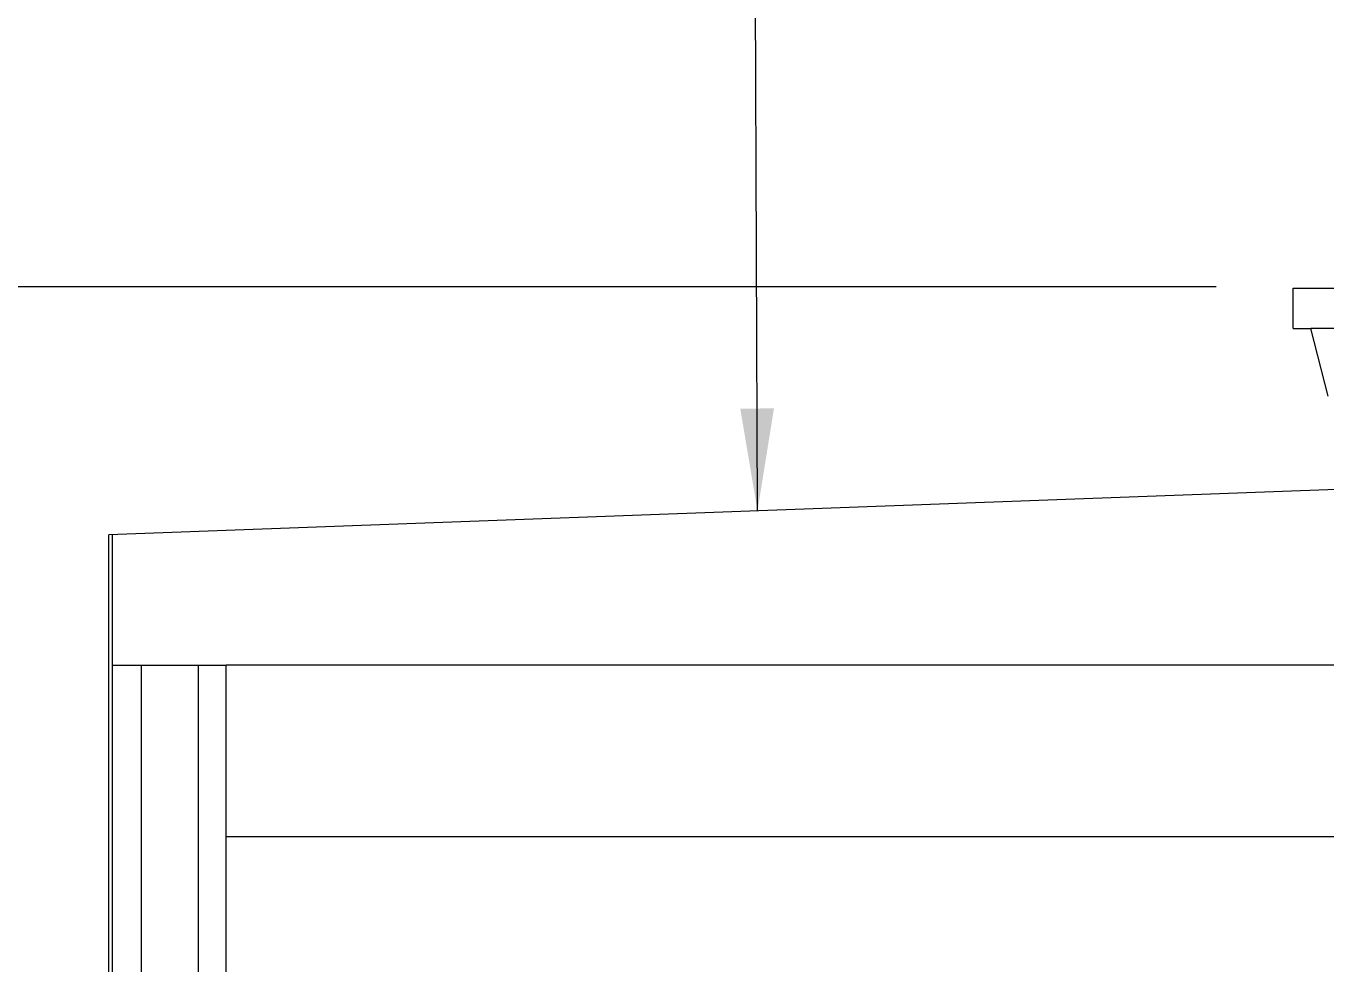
# Model space of a CAD drawing. Header units: inches. Extents: x 7263 to 14962, y 1317 to 2926.
# Drawn here: x 7428.473 to 7430.755, y 1508.784 to 1510.432 of the extents above; entities that cross this region are included whole.
import ezdxf

# ---------------------------------------------------------------- set-up
doc = ezdxf.new("R2010")
doc.units = ezdxf.units.IN
doc.header["$MEASUREMENT"] = 0
doc.layers.add('Layer6', color=6, linetype='Continuous')
doc.layers.add('Layer8', color=8, linetype='Continuous')
doc.styles.get("Standard").update_dxf_attribs({"font": ''})
doc.styles.get('Standard').set_extended_font_data('Tw Cen MT Condensed')
doc.dimstyles.get("Standard").update_dxf_attribs({"dimtxt": 0.2, "dimasz": 0.18, "dimexe": 0.18, "dimexo": 0.0625, "dimgap": 0.09, "dimtad": 0, "dimzin": 0, "dimdsep": 46, "dimtxsty": 'Standard', "dimblk": 'ARCHTICK', "dimcen": 0.09, "dimclrd": 8, "dimclre": 8, "dimclrt": 2, "dimadec": 0, "dimazin": 0, "dimtfac": 1, "dimtofl": 0, "dimtmove": 0, "dimatfit": 3, "dimfxl": 1, "dimtolj": 1, "dimtzin": 0, "dimarcsym": 0})

# ---------------------------------------------------------------- blocks, each defined once
blk = doc.blocks.new('_ArchTick')
at = {"color": 0, "linetype": 'ByBlock', "const_width": 0.15}
blk.add_lwpolyline([(-0.5, -0.5), (0.5, 0.5)], dxfattribs=at)

msp = doc.modelspace()

# ---------------------------------------------------------------- linework, layer by layer
for p, q in [((7430.6977, 1509.9002), (7430.6977, 1509.9712)), ((7430.6977, 1509.9712), (7430.9447, 1509.9712)), ((7430.6977, 1509.9002), (7430.7287, 1509.9002)), ((7430.7592, 1509.7812), (7430.7287, 1509.9002)), ((7430.9447, 1509.9002), (7430.7287, 1509.9002)), ((7431.6071, 1509.6476), (7428.6182, 1509.5376)), ((7428.6182, 1506.5735), (7428.6182, 1509.5376)), ((7428.6238, 1509.5378), (7428.6238, 1506.9735)), ((7428.6238, 1509.3087), (7428.6752, 1509.3087)), ((7428.6752, 1509.3087), (7428.7752, 1509.3087)), ((7428.6752, 1506.9735), (7428.6752, 1509.3087)), ((7428.7752, 1509.3087), (7428.8238, 1509.3087)), ((7428.7752, 1506.9735), (7428.7752, 1509.3087)), ((7431.6071, 1509.3087), (7428.8238, 1509.3087)), ((7428.8238, 1506.9735), (7428.8238, 1509.3087)), ((7428.8238, 1509.0073), (7428.8238, 1509.3087)), ((7428.8238, 1509.0073), (7431.6071, 1509.0073))]:
    msp.add_line(p, q)
at = {"layer": 'Layer8'}
for p, q in [((7430.3858, 1509.9735), (7420.3346, 1509.9735)), ((7430.5625, 1509.9735), (7426.0331, 1509.9735))]:
    msp.add_line(p, q, dxfattribs=at)

# ---------------------------------------------------------------- leaders
at = {"layer": 'Layer6', "annotation_type": 0, "has_hookline": 1, "hookline_direction": 0, "text_width": 4.1714}
msp.add_leader([(7429.7571, 1509.5795), (7429.7284, 1517.1163), (7443.5007, 1517.1163)], dimstyle='Standard', dxfattribs=at)

doc.saveas('drawing.dxf')
